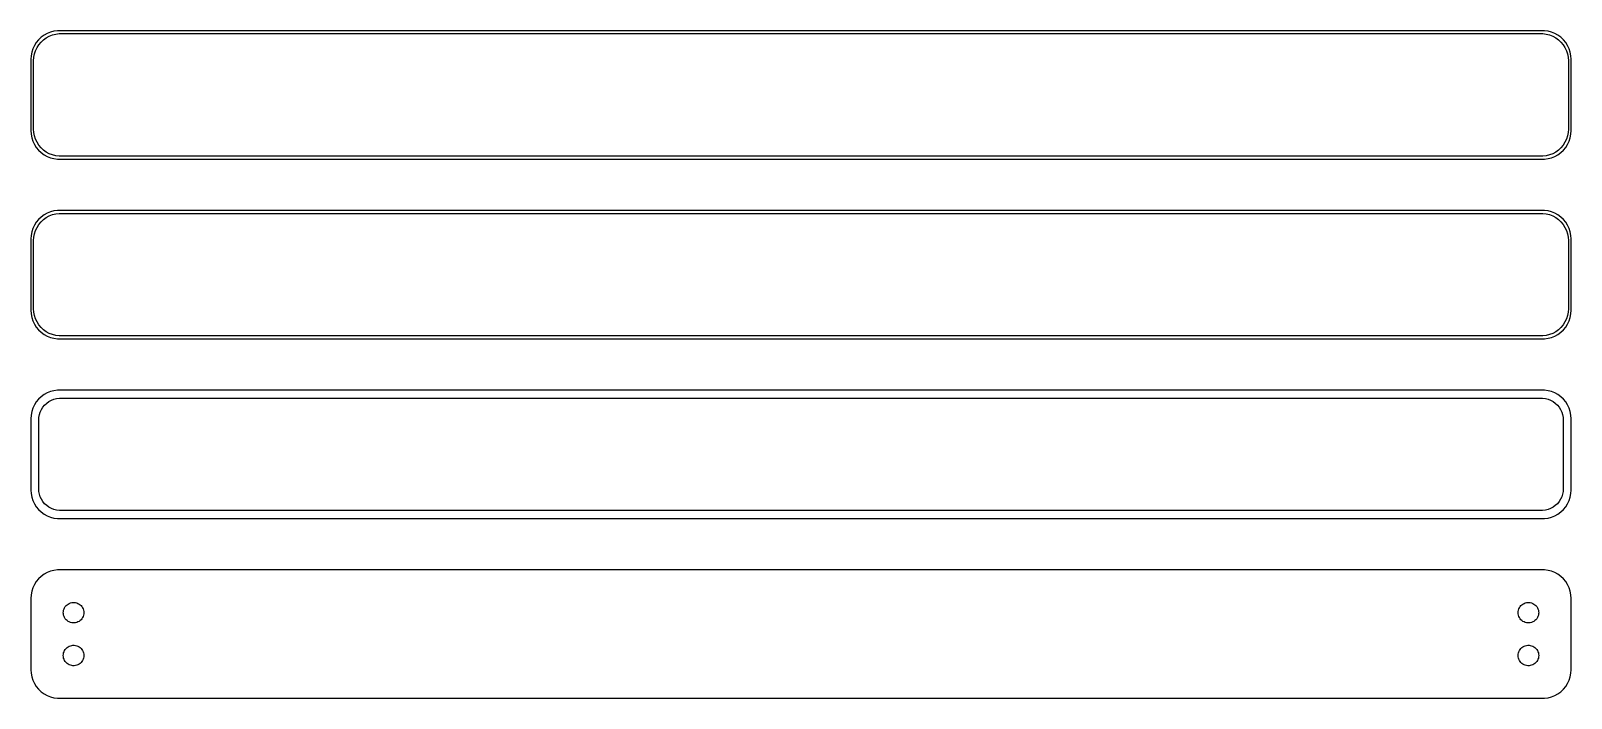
# Model space of a CAD drawing. Header units: metres. Extents: x -135 to 135, y 83 to 200.
import ezdxf

# ---------------------------------------------------------------- set-up
doc = ezdxf.new("R2010")
doc.units = ezdxf.units.M

msp = doc.modelspace()

# ---------------------------------------------------------------- linework, layer by layer
for p, q in [((-131.545, 200.005), (-132.129, 199.774)), ((-130.937, 200.161), (-131.545, 200.005)), ((-130.314, 200.24), (-130.937, 200.161)), ((130.314, 200.24), (-130.314, 200.24)), ((130.937, 200.161), (130.314, 200.24)), ((131.545, 200.005), (130.937, 200.161)), ((132.129, 199.774), (131.545, 200.005)), ((-134.382, 197.659), (-134.649, 197.091)), ((-134.045, 198.189), (-134.382, 197.659)), ((-134.166, 196.749), (-133.912, 197.288)), ((-133.645, 198.673), (-134.045, 198.189)), ((-133.912, 197.288), (-133.593, 197.792)), ((-133.187, 199.103), (-133.645, 198.673)), ((-133.593, 197.792), (-133.213, 198.252)), ((-133.213, 198.252), (-132.778, 198.66)), ((-132.679, 199.472), (-133.187, 199.103)), ((-132.778, 198.66), (-132.295, 199.011)), ((-132.129, 199.774), (-132.679, 199.472)), ((-132.295, 199.011), (-131.772, 199.298)), ((-131.772, 199.298), (-131.218, 199.518)), ((-131.218, 199.518), (-130.64, 199.666)), ((-130.64, 199.666), (-130.048, 199.741)), ((-130.048, 199.741), (130.048, 199.741)), ((130.048, 199.741), (130.64, 199.666)), ((130.64, 199.666), (131.218, 199.518)), ((131.218, 199.518), (131.772, 199.298)), ((131.772, 199.298), (132.295, 199.011)), ((132.679, 199.472), (132.129, 199.774)), ((132.295, 199.011), (132.778, 198.66)), ((133.187, 199.103), (132.679, 199.472)), ((132.778, 198.66), (133.213, 198.252)), ((133.645, 198.673), (133.187, 199.103)), ((133.213, 198.252), (133.593, 197.792)), ((133.593, 197.792), (133.912, 197.288)), ((134.045, 198.189), (133.645, 198.673)), ((133.912, 197.288), (134.166, 196.749)), ((134.382, 197.659), (134.045, 198.189)), ((134.649, 197.091), (134.382, 197.659)), ((-134.961, 195.877), (-135, 195.25)), ((-135, 195.25), (-135, 182.75)), ((-134.843, 196.493), (-134.961, 195.877)), ((-134.649, 197.091), (-134.843, 196.493)), ((-134.5, 195), (-134.463, 195.595)), ((-134.5, 183), (-134.5, 195)), ((-134.463, 195.595), (-134.351, 196.181)), ((-134.351, 196.181), (-134.166, 196.749)), ((134.166, 196.749), (134.351, 196.181)), ((134.351, 196.181), (134.463, 195.595)), ((134.463, 195.595), (134.5, 195)), ((134.5, 195), (134.5, 183)), ((134.843, 196.493), (134.649, 197.091)), ((134.961, 195.877), (134.843, 196.493)), ((135, 195.25), (134.961, 195.877)), ((135, 182.75), (135, 195.25)), ((-135, 182.75), (-134.961, 182.123)), ((-134.961, 182.123), (-134.843, 181.507)), ((-134.843, 181.507), (-134.649, 180.909)), ((-134.649, 180.909), (-134.382, 180.341)), ((-134.463, 182.405), (-134.5, 183)), ((-134.351, 181.819), (-134.463, 182.405)), ((-134.166, 181.251), (-134.351, 181.819)), ((-133.912, 180.712), (-134.166, 181.251)), ((134.166, 181.251), (133.912, 180.712)), ((134.351, 181.819), (134.166, 181.251)), ((134.463, 182.405), (134.351, 181.819)), ((134.382, 180.341), (134.649, 180.909)), ((134.5, 183), (134.463, 182.405)), ((134.649, 180.909), (134.843, 181.507)), ((134.843, 181.507), (134.961, 182.123)), ((134.961, 182.123), (135, 182.75)), ((-134.382, 180.341), (-134.045, 179.811)), ((-134.045, 179.811), (-133.645, 179.327)), ((-133.593, 180.208), (-133.912, 180.712)), ((-133.645, 179.327), (-133.187, 178.897)), ((-133.213, 179.748), (-133.593, 180.208)), ((-132.778, 179.34), (-133.213, 179.748)), ((-133.187, 178.897), (-132.679, 178.528)), ((-132.295, 178.989), (-132.778, 179.34)), ((-132.679, 178.528), (-132.129, 178.226)), ((-131.772, 178.702), (-132.295, 178.989)), ((-132.129, 178.226), (-131.545, 177.995)), ((-131.218, 178.482), (-131.772, 178.702)), ((-130.64, 178.334), (-131.218, 178.482)), ((-130.048, 178.259), (-130.64, 178.334)), ((130.048, 178.259), (-130.048, 178.259)), ((130.64, 178.334), (130.048, 178.259)), ((131.218, 178.482), (130.64, 178.334)), ((131.772, 178.702), (131.218, 178.482)), ((131.545, 177.995), (132.129, 178.226)), ((132.295, 178.989), (131.772, 178.702)), ((132.129, 178.226), (132.679, 178.528)), ((132.778, 179.34), (132.295, 178.989)), ((132.679, 178.528), (133.187, 178.897)), ((133.213, 179.748), (132.778, 179.34)), ((133.187, 178.897), (133.645, 179.327)), ((133.593, 180.208), (133.213, 179.748)), ((133.912, 180.712), (133.593, 180.208)), ((133.645, 179.327), (134.045, 179.811)), ((134.045, 179.811), (134.382, 180.341)), ((-131.545, 177.995), (-130.937, 177.839)), ((-130.937, 177.839), (-130.314, 177.76)), ((-130.314, 177.76), (130.314, 177.76)), ((130.314, 177.76), (130.937, 177.839)), ((130.937, 177.839), (131.545, 177.995)), ((-133.187, 167.603), (-133.645, 167.173)), ((-132.679, 167.972), (-133.187, 167.603)), ((-132.778, 167.16), (-132.295, 167.511)), ((-132.129, 168.274), (-132.679, 167.972)), ((-132.295, 167.511), (-131.772, 167.798)), ((-131.545, 168.505), (-132.129, 168.274)), ((-131.772, 167.798), (-131.218, 168.018)), ((-130.937, 168.661), (-131.545, 168.505)), ((-131.218, 168.018), (-130.64, 168.166)), ((-130.314, 168.74), (-130.937, 168.661)), ((-130.64, 168.166), (-130.048, 168.241)), ((130.314, 168.74), (-130.314, 168.74)), ((-130.048, 168.241), (130.048, 168.241)), ((130.048, 168.241), (130.64, 168.166)), ((130.937, 168.661), (130.314, 168.74)), ((130.64, 168.166), (131.218, 168.018)), ((131.545, 168.505), (130.937, 168.661)), ((131.218, 168.018), (131.772, 167.798)), ((132.129, 168.274), (131.545, 168.505)), ((131.772, 167.798), (132.295, 167.511)), ((132.679, 167.972), (132.129, 168.274)), ((132.295, 167.511), (132.778, 167.16)), ((133.187, 167.603), (132.679, 167.972)), ((133.645, 167.173), (133.187, 167.603)), ((-134.843, 164.993), (-134.961, 164.377)), ((-134.649, 165.591), (-134.843, 164.993)), ((-134.382, 166.159), (-134.649, 165.591)), ((-134.045, 166.689), (-134.382, 166.159)), ((-134.351, 164.681), (-134.166, 165.249)), ((-134.166, 165.249), (-133.912, 165.788)), ((-133.645, 167.173), (-134.045, 166.689)), ((-133.912, 165.788), (-133.593, 166.292)), ((-133.593, 166.292), (-133.213, 166.752)), ((-133.213, 166.752), (-132.778, 167.16)), ((132.778, 167.16), (133.213, 166.752)), ((133.213, 166.752), (133.593, 166.292)), ((133.593, 166.292), (133.912, 165.788)), ((134.045, 166.689), (133.645, 167.173)), ((133.912, 165.788), (134.166, 165.249)), ((134.382, 166.159), (134.045, 166.689)), ((134.166, 165.249), (134.351, 164.681)), ((134.649, 165.591), (134.382, 166.159)), ((134.843, 164.993), (134.649, 165.591)), ((134.961, 164.377), (134.843, 164.993)), ((-134.961, 164.377), (-135, 163.75)), ((-135, 163.75), (-135, 151.25)), ((-134.5, 163.5), (-134.463, 164.095)), ((-134.5, 151.5), (-134.5, 163.5)), ((-134.463, 164.095), (-134.351, 164.681)), ((134.351, 164.681), (134.463, 164.095)), ((134.463, 164.095), (134.5, 163.5)), ((134.5, 163.5), (134.5, 151.5)), ((135, 163.75), (134.961, 164.377)), ((135, 151.25), (135, 163.75)), ((-135, 151.25), (-134.961, 150.623)), ((-134.463, 150.905), (-134.5, 151.5)), ((134.5, 151.5), (134.463, 150.905)), ((134.961, 150.623), (135, 151.25)), ((-134.961, 150.623), (-134.843, 150.007)), ((-134.843, 150.007), (-134.649, 149.409)), ((-134.649, 149.409), (-134.382, 148.841)), ((-134.351, 150.319), (-134.463, 150.905)), ((-134.382, 148.841), (-134.045, 148.311)), ((-134.166, 149.751), (-134.351, 150.319)), ((-133.912, 149.212), (-134.166, 149.751)), ((-133.593, 148.708), (-133.912, 149.212)), ((-133.213, 148.248), (-133.593, 148.708)), ((133.593, 148.708), (133.213, 148.248)), ((133.912, 149.212), (133.593, 148.708)), ((134.166, 149.751), (133.912, 149.212)), ((134.045, 148.311), (134.382, 148.841)), ((134.351, 150.319), (134.166, 149.751)), ((134.463, 150.905), (134.351, 150.319)), ((134.382, 148.841), (134.649, 149.409)), ((134.649, 149.409), (134.843, 150.007)), ((134.843, 150.007), (134.961, 150.623)), ((-134.045, 148.311), (-133.645, 147.827)), ((-133.645, 147.827), (-133.187, 147.397)), ((-132.778, 147.84), (-133.213, 148.248)), ((-133.187, 147.397), (-132.679, 147.028)), ((-132.295, 147.489), (-132.778, 147.84)), ((-132.679, 147.028), (-132.129, 146.726)), ((-131.772, 147.202), (-132.295, 147.489)), ((-132.129, 146.726), (-131.545, 146.495)), ((-131.218, 146.982), (-131.772, 147.202)), ((-131.545, 146.495), (-130.937, 146.339)), ((-130.64, 146.834), (-131.218, 146.982)), ((-130.937, 146.339), (-130.314, 146.26)), ((-130.048, 146.759), (-130.64, 146.834)), ((-130.314, 146.26), (130.314, 146.26)), ((130.048, 146.759), (-130.048, 146.759)), ((130.64, 146.834), (130.048, 146.759)), ((130.314, 146.26), (130.937, 146.339)), ((131.218, 146.982), (130.64, 146.834)), ((130.937, 146.339), (131.545, 146.495)), ((131.772, 147.202), (131.218, 146.982)), ((131.545, 146.495), (132.129, 146.726)), ((132.295, 147.489), (131.772, 147.202)), ((132.129, 146.726), (132.679, 147.028)), ((132.778, 147.84), (132.295, 147.489)), ((132.679, 147.028), (133.187, 147.397)), ((133.213, 148.248), (132.778, 147.84)), ((133.187, 147.397), (133.645, 147.827)), ((133.645, 147.827), (134.045, 148.311)), ((-134.045, 135.189), (-134.382, 134.659)), ((-133.645, 135.673), (-134.045, 135.189)), ((-133.187, 136.103), (-133.645, 135.673)), ((-132.679, 136.472), (-133.187, 136.103)), ((-132.129, 136.774), (-132.679, 136.472)), ((-132.216, 134.981), (-131.823, 135.267)), ((-131.545, 137.005), (-132.129, 136.774)), ((-131.823, 135.267), (-131.398, 135.501)), ((-130.937, 137.161), (-131.545, 137.005)), ((-131.398, 135.501), (-130.946, 135.68)), ((-130.946, 135.68), (-130.475, 135.801)), ((-130.314, 137.24), (-130.937, 137.161)), ((-130.475, 135.801), (-129.993, 135.862)), ((130.314, 137.24), (-130.314, 137.24)), ((-129.993, 135.862), (129.993, 135.862)), ((129.993, 135.862), (130.475, 135.801)), ((130.937, 137.161), (130.314, 137.24)), ((130.475, 135.801), (130.946, 135.68)), ((131.545, 137.005), (130.937, 137.161)), ((130.946, 135.68), (131.398, 135.501)), ((131.398, 135.501), (131.823, 135.267)), ((132.129, 136.774), (131.545, 137.005)), ((131.823, 135.267), (132.216, 134.981)), ((132.679, 136.472), (132.129, 136.774)), ((133.187, 136.103), (132.679, 136.472)), ((133.645, 135.673), (133.187, 136.103)), ((134.045, 135.189), (133.645, 135.673)), ((134.382, 134.659), (134.045, 135.189)), ((-134.961, 132.877), (-135, 132.25)), ((-134.843, 133.493), (-134.961, 132.877)), ((-134.649, 134.091), (-134.843, 133.493)), ((-134.382, 134.659), (-134.649, 134.091)), ((-133.619, 132), (-133.589, 132.485)), ((-133.589, 132.485), (-133.498, 132.962)), ((-133.498, 132.962), (-133.348, 133.424)), ((-133.348, 133.424), (-133.141, 133.864)), ((-133.141, 133.864), (-132.88, 134.274)), ((-132.88, 134.274), (-132.571, 134.649)), ((-132.571, 134.649), (-132.216, 134.981)), ((132.216, 134.981), (132.571, 134.649)), ((132.571, 134.649), (132.88, 134.274)), ((132.88, 134.274), (133.141, 133.864)), ((133.141, 133.864), (133.348, 133.424)), ((133.348, 133.424), (133.498, 132.962)), ((133.498, 132.962), (133.589, 132.485)), ((133.589, 132.485), (133.619, 132)), ((134.649, 134.091), (134.382, 134.659)), ((134.843, 133.493), (134.649, 134.091)), ((134.961, 132.877), (134.843, 133.493)), ((135, 132.25), (134.961, 132.877)), ((-135, 132.25), (-135, 119.75)), ((-133.619, 120), (-133.619, 132)), ((133.619, 132), (133.619, 120)), ((135, 119.75), (135, 132.25)), ((-135, 119.75), (-134.961, 119.123)), ((-134.961, 119.123), (-134.843, 118.507)), ((-133.589, 119.515), (-133.619, 120)), ((-133.498, 119.038), (-133.589, 119.515)), ((-133.348, 118.576), (-133.498, 119.038)), ((133.498, 119.038), (133.348, 118.576)), ((133.589, 119.515), (133.498, 119.038)), ((133.619, 120), (133.589, 119.515)), ((134.843, 118.507), (134.961, 119.123)), ((134.961, 119.123), (135, 119.75)), ((-134.843, 118.507), (-134.649, 117.909)), ((-134.649, 117.909), (-134.382, 117.341)), ((-134.382, 117.341), (-134.045, 116.811)), ((-134.045, 116.811), (-133.645, 116.327)), ((-133.645, 116.327), (-133.187, 115.897)), ((-133.141, 118.136), (-133.348, 118.576)), ((-132.88, 117.726), (-133.141, 118.136)), ((-132.571, 117.351), (-132.88, 117.726)), ((-132.216, 117.019), (-132.571, 117.351)), ((-131.823, 116.733), (-132.216, 117.019)), ((-131.398, 116.499), (-131.823, 116.733)), ((-130.946, 116.32), (-131.398, 116.499)), ((-130.475, 116.199), (-130.946, 116.32)), ((-129.993, 116.138), (-130.475, 116.199)), ((129.993, 116.138), (-129.993, 116.138)), ((130.475, 116.199), (129.993, 116.138)), ((130.946, 116.32), (130.475, 116.199)), ((131.398, 116.499), (130.946, 116.32)), ((131.823, 116.733), (131.398, 116.499)), ((132.216, 117.019), (131.823, 116.733)), ((132.571, 117.351), (132.216, 117.019)), ((132.88, 117.726), (132.571, 117.351)), ((133.141, 118.136), (132.88, 117.726)), ((133.348, 118.576), (133.141, 118.136)), ((133.187, 115.897), (133.645, 116.327)), ((133.645, 116.327), (134.045, 116.811)), ((134.045, 116.811), (134.382, 117.341)), ((134.382, 117.341), (134.649, 117.909)), ((134.649, 117.909), (134.843, 118.507)), ((-133.187, 115.897), (-132.679, 115.528)), ((-132.679, 115.528), (-132.129, 115.226)), ((-132.129, 115.226), (-131.545, 114.995)), ((-131.545, 114.995), (-130.937, 114.839)), ((-130.937, 114.839), (-130.314, 114.76)), ((-130.314, 114.76), (130.314, 114.76)), ((130.314, 114.76), (130.937, 114.839)), ((130.937, 114.839), (131.545, 114.995)), ((131.545, 114.995), (132.129, 115.226)), ((132.129, 115.226), (132.679, 115.528)), ((132.679, 115.528), (133.187, 115.897)), ((-131.545, 105.505), (-132.129, 105.274)), ((-130.937, 105.661), (-131.545, 105.505)), ((-130.314, 105.74), (-130.937, 105.661)), ((130.314, 105.74), (-130.314, 105.74)), ((130.937, 105.661), (130.314, 105.74)), ((131.545, 105.505), (130.937, 105.661)), ((132.129, 105.274), (131.545, 105.505)), ((-134.382, 103.159), (-134.649, 102.591)), ((-134.045, 103.689), (-134.382, 103.159)), ((-133.645, 104.173), (-134.045, 103.689)), ((-133.187, 104.603), (-133.645, 104.173)), ((-132.679, 104.972), (-133.187, 104.603)), ((-132.129, 105.274), (-132.679, 104.972)), ((132.679, 104.972), (132.129, 105.274)), ((133.187, 104.603), (132.679, 104.972)), ((133.645, 104.173), (133.187, 104.603)), ((134.045, 103.689), (133.645, 104.173)), ((134.382, 103.159), (134.045, 103.689)), ((134.649, 102.591), (134.382, 103.159)), ((-134.961, 101.377), (-135, 100.75)), ((-135, 100.75), (-135, 88.25)), ((-134.843, 101.993), (-134.961, 101.377)), ((-134.649, 102.591), (-134.843, 101.993)), ((-128.266, 99.8787), (-128.056, 99.9619)), ((-128.056, 99.9619), (-127.837, 100.018)), ((-127.837, 100.018), (-127.613, 100.046)), ((-127.613, 100.046), (-127.387, 100.046)), ((-127.387, 100.046), (-127.163, 100.018)), ((-127.163, 100.018), (-126.944, 99.9619)), ((-126.944, 99.9619), (-126.734, 99.8787)), ((126.734, 99.8787), (126.944, 99.9619)), ((126.944, 99.9619), (127.163, 100.018)), ((127.163, 100.018), (127.387, 100.046)), ((127.387, 100.046), (127.613, 100.046)), ((127.613, 100.046), (127.837, 100.018)), ((127.837, 100.018), (128.056, 99.9619)), ((128.056, 99.9619), (128.266, 99.8787)), ((134.843, 101.993), (134.649, 102.591)), ((134.961, 101.377), (134.843, 101.993)), ((135, 100.75), (134.961, 101.377)), ((135, 88.25), (135, 100.75)), ((-129.3, 98.25), (-129.286, 98.4756)), ((-129.286, 98.0244), (-129.3, 98.25)), ((-129.286, 98.4756), (-129.243, 98.6976)), ((-129.243, 97.8024), (-129.286, 98.0244)), ((-129.243, 98.6976), (-129.174, 98.9126)), ((-129.174, 97.5874), (-129.243, 97.8024)), ((-129.174, 98.9126), (-129.077, 99.1171)), ((-129.077, 97.3828), (-129.174, 97.5874)), ((-129.077, 99.1171), (-128.956, 99.308)), ((-128.956, 97.192), (-129.077, 97.3828)), ((-128.956, 99.308), (-128.812, 99.4822)), ((-128.812, 99.4822), (-128.647, 99.6369)), ((-128.647, 99.6369), (-128.464, 99.7698)), ((-128.464, 99.7698), (-128.266, 99.8787)), ((-126.734, 99.8787), (-126.536, 99.7698)), ((-126.536, 99.7698), (-126.353, 99.6369)), ((-126.353, 99.6369), (-126.188, 99.4822)), ((-126.188, 99.4822), (-126.044, 99.308)), ((-126.044, 99.308), (-125.923, 99.1171)), ((-125.923, 97.3828), (-126.044, 97.192)), ((-125.923, 99.1171), (-125.826, 98.9126)), ((-125.826, 97.5874), (-125.923, 97.3828)), ((-125.826, 98.9126), (-125.757, 98.6976)), ((-125.757, 97.8024), (-125.826, 97.5874)), ((-125.757, 98.6976), (-125.714, 98.4756)), ((-125.714, 98.0244), (-125.757, 97.8024)), ((-125.714, 98.4756), (-125.7, 98.25)), ((-125.7, 98.25), (-125.714, 98.0244)), ((125.7, 98.25), (125.714, 98.4756)), ((125.714, 98.0244), (125.7, 98.25)), ((125.714, 98.4756), (125.757, 98.6976)), ((125.757, 97.8024), (125.714, 98.0244)), ((125.757, 98.6976), (125.826, 98.9126)), ((125.826, 97.5874), (125.757, 97.8024)), ((125.826, 98.9126), (125.923, 99.1171)), ((125.923, 97.3828), (125.826, 97.5874)), ((125.923, 99.1171), (126.044, 99.308)), ((126.044, 97.192), (125.923, 97.3828)), ((126.044, 99.308), (126.188, 99.4822)), ((126.188, 99.4822), (126.353, 99.6369)), ((126.353, 99.6369), (126.536, 99.7698)), ((126.536, 99.7698), (126.734, 99.8787)), ((128.266, 99.8787), (128.464, 99.7698)), ((128.464, 99.7698), (128.647, 99.6369)), ((128.647, 99.6369), (128.812, 99.4822)), ((128.812, 99.4822), (128.956, 99.308)), ((128.956, 99.308), (129.077, 99.1171)), ((129.077, 97.3828), (128.956, 97.192)), ((129.077, 99.1171), (129.174, 98.9126)), ((129.174, 97.5874), (129.077, 97.3828)), ((129.174, 98.9126), (129.243, 98.6976)), ((129.243, 97.8024), (129.174, 97.5874)), ((129.243, 98.6976), (129.286, 98.4756)), ((129.286, 98.0244), (129.243, 97.8024)), ((129.286, 98.4756), (129.3, 98.25)), ((129.3, 98.25), (129.286, 98.0244)), ((-128.812, 97.0178), (-128.956, 97.192)), ((-128.647, 96.8631), (-128.812, 97.0178)), ((-128.464, 96.7302), (-128.647, 96.8631)), ((-128.266, 96.6213), (-128.464, 96.7302)), ((-128.056, 96.5381), (-128.266, 96.6213)), ((-127.837, 96.4819), (-128.056, 96.5381)), ((-127.613, 96.4536), (-127.837, 96.4819)), ((-127.387, 96.4536), (-127.613, 96.4536)), ((-127.163, 96.4819), (-127.387, 96.4536)), ((-126.944, 96.5381), (-127.163, 96.4819)), ((-126.734, 96.6213), (-126.944, 96.5381)), ((-126.536, 96.7302), (-126.734, 96.6213)), ((-126.353, 96.8631), (-126.536, 96.7302)), ((-126.188, 97.0178), (-126.353, 96.8631)), ((-126.044, 97.192), (-126.188, 97.0178)), ((126.188, 97.0178), (126.044, 97.192)), ((126.353, 96.8631), (126.188, 97.0178)), ((126.536, 96.7302), (126.353, 96.8631)), ((126.734, 96.6213), (126.536, 96.7302)), ((126.944, 96.5381), (126.734, 96.6213)), ((127.163, 96.4819), (126.944, 96.5381)), ((127.387, 96.4536), (127.163, 96.4819)), ((127.613, 96.4536), (127.387, 96.4536)), ((127.837, 96.4819), (127.613, 96.4536)), ((128.056, 96.5381), (127.837, 96.4819)), ((128.266, 96.6213), (128.056, 96.5381)), ((128.464, 96.7302), (128.266, 96.6213)), ((128.647, 96.8631), (128.464, 96.7302)), ((128.812, 97.0178), (128.647, 96.8631)), ((128.956, 97.192), (128.812, 97.0178)), ((-129.077, 91.6172), (-128.956, 91.808)), ((-128.956, 91.808), (-128.812, 91.9822)), ((-128.812, 91.9822), (-128.647, 92.1369)), ((-128.647, 92.1369), (-128.464, 92.2698)), ((-128.464, 92.2698), (-128.266, 92.3787)), ((-128.266, 92.3787), (-128.056, 92.4619)), ((-128.056, 92.4619), (-127.837, 92.5181)), ((-127.837, 92.5181), (-127.613, 92.5464)), ((-127.613, 92.5464), (-127.387, 92.5464)), ((-127.387, 92.5464), (-127.163, 92.5181)), ((-127.163, 92.5181), (-126.944, 92.4619)), ((-126.944, 92.4619), (-126.734, 92.3787)), ((-126.734, 92.3787), (-126.536, 92.2698)), ((-126.536, 92.2698), (-126.353, 92.1369)), ((-126.353, 92.1369), (-126.188, 91.9822)), ((-126.188, 91.9822), (-126.044, 91.808)), ((-126.044, 91.808), (-125.923, 91.6172)), ((125.923, 91.6172), (126.044, 91.808)), ((126.044, 91.808), (126.188, 91.9822)), ((126.188, 91.9822), (126.353, 92.1369)), ((126.353, 92.1369), (126.536, 92.2698)), ((126.536, 92.2698), (126.734, 92.3787)), ((126.734, 92.3787), (126.944, 92.4619)), ((126.944, 92.4619), (127.163, 92.5181)), ((127.163, 92.5181), (127.387, 92.5464)), ((127.387, 92.5464), (127.613, 92.5464)), ((127.613, 92.5464), (127.837, 92.5181)), ((127.837, 92.5181), (128.056, 92.4619)), ((128.056, 92.4619), (128.266, 92.3787)), ((128.266, 92.3787), (128.464, 92.2698)), ((128.464, 92.2698), (128.647, 92.1369)), ((128.647, 92.1369), (128.812, 91.9822)), ((128.812, 91.9822), (128.956, 91.808)), ((128.956, 91.808), (129.077, 91.6172)), ((-129.3, 90.75), (-129.286, 90.9756)), ((-129.286, 90.5244), (-129.3, 90.75)), ((-129.286, 90.9756), (-129.243, 91.1976)), ((-129.243, 90.3024), (-129.286, 90.5244)), ((-129.243, 91.1976), (-129.174, 91.4126)), ((-129.174, 90.0874), (-129.243, 90.3024)), ((-129.174, 91.4126), (-129.077, 91.6172)), ((-129.077, 89.8829), (-129.174, 90.0874)), ((-128.956, 89.692), (-129.077, 89.8829)), ((-128.812, 89.5178), (-128.956, 89.692)), ((-128.647, 89.3631), (-128.812, 89.5178)), ((-128.464, 89.2302), (-128.647, 89.3631)), ((-128.266, 89.1213), (-128.464, 89.2302)), ((-128.056, 89.0381), (-128.266, 89.1213)), ((-126.734, 89.1213), (-126.944, 89.0381)), ((-126.536, 89.2302), (-126.734, 89.1213)), ((-126.353, 89.3631), (-126.536, 89.2302)), ((-126.188, 89.5178), (-126.353, 89.3631)), ((-126.044, 89.692), (-126.188, 89.5178)), ((-125.923, 89.8829), (-126.044, 89.692)), ((-125.923, 91.6172), (-125.826, 91.4126)), ((-125.826, 90.0874), (-125.923, 89.8829)), ((-125.826, 91.4126), (-125.757, 91.1976)), ((-125.757, 90.3024), (-125.826, 90.0874)), ((-125.757, 91.1976), (-125.714, 90.9756)), ((-125.714, 90.5244), (-125.757, 90.3024)), ((-125.714, 90.9756), (-125.7, 90.75)), ((-125.7, 90.75), (-125.714, 90.5244)), ((125.7, 90.75), (125.714, 90.9756)), ((125.714, 90.5244), (125.7, 90.75)), ((125.714, 90.9756), (125.757, 91.1976)), ((125.757, 90.3024), (125.714, 90.5244)), ((125.757, 91.1976), (125.826, 91.4126)), ((125.826, 90.0874), (125.757, 90.3024)), ((125.826, 91.4126), (125.923, 91.6172)), ((125.923, 89.8829), (125.826, 90.0874)), ((126.044, 89.692), (125.923, 89.8829)), ((126.188, 89.5178), (126.044, 89.692)), ((126.353, 89.3631), (126.188, 89.5178)), ((126.536, 89.2302), (126.353, 89.3631)), ((126.734, 89.1213), (126.536, 89.2302)), ((126.944, 89.0381), (126.734, 89.1213)), ((128.266, 89.1213), (128.056, 89.0381)), ((128.464, 89.2302), (128.266, 89.1213)), ((128.647, 89.3631), (128.464, 89.2302)), ((128.812, 89.5178), (128.647, 89.3631)), ((128.956, 89.692), (128.812, 89.5178)), ((129.077, 89.8829), (128.956, 89.692)), ((129.077, 91.6172), (129.174, 91.4126)), ((129.174, 90.0874), (129.077, 89.8829)), ((129.174, 91.4126), (129.243, 91.1976)), ((129.243, 90.3024), (129.174, 90.0874)), ((129.243, 91.1976), (129.286, 90.9756)), ((129.286, 90.5244), (129.243, 90.3024)), ((129.286, 90.9756), (129.3, 90.75)), ((129.3, 90.75), (129.286, 90.5244)), ((-135, 88.25), (-134.961, 87.6233)), ((-134.961, 87.6233), (-134.843, 87.0066)), ((-134.843, 87.0066), (-134.649, 86.4094)), ((-134.649, 86.4094), (-134.382, 85.8412)), ((-127.837, 88.9819), (-128.056, 89.0381)), ((-127.613, 88.9536), (-127.837, 88.9819)), ((-127.387, 88.9536), (-127.613, 88.9536)), ((-127.163, 88.9819), (-127.387, 88.9536)), ((-126.944, 89.0381), (-127.163, 88.9819)), ((127.163, 88.9819), (126.944, 89.0381)), ((127.387, 88.9536), (127.163, 88.9819)), ((127.613, 88.9536), (127.387, 88.9536)), ((127.837, 88.9819), (127.613, 88.9536)), ((128.056, 89.0381), (127.837, 88.9819)), ((134.382, 85.8412), (134.649, 86.4094)), ((134.649, 86.4094), (134.843, 87.0066)), ((134.843, 87.0066), (134.961, 87.6233)), ((134.961, 87.6233), (135, 88.25)), ((-134.382, 85.8412), (-134.045, 85.3111)), ((-134.045, 85.3111), (-133.645, 84.8273)), ((-133.645, 84.8273), (-133.187, 84.3974)), ((-133.187, 84.3974), (-132.679, 84.0284)), ((-132.679, 84.0284), (-132.129, 83.7259)), ((-132.129, 83.7259), (-131.545, 83.4947)), ((131.545, 83.4947), (132.129, 83.7259)), ((132.129, 83.7259), (132.679, 84.0284)), ((132.679, 84.0284), (133.187, 84.3974)), ((133.187, 84.3974), (133.645, 84.8273)), ((133.645, 84.8273), (134.045, 85.3111)), ((134.045, 85.3111), (134.382, 85.8412)), ((-131.545, 83.4947), (-130.937, 83.3386)), ((-130.937, 83.3386), (-130.314, 83.2599)), ((-130.314, 83.2599), (130.314, 83.2599)), ((130.314, 83.2599), (130.937, 83.3386)), ((130.937, 83.3386), (131.545, 83.4947))]:
    msp.add_line(p, q)

doc.saveas('drawing.dxf')
